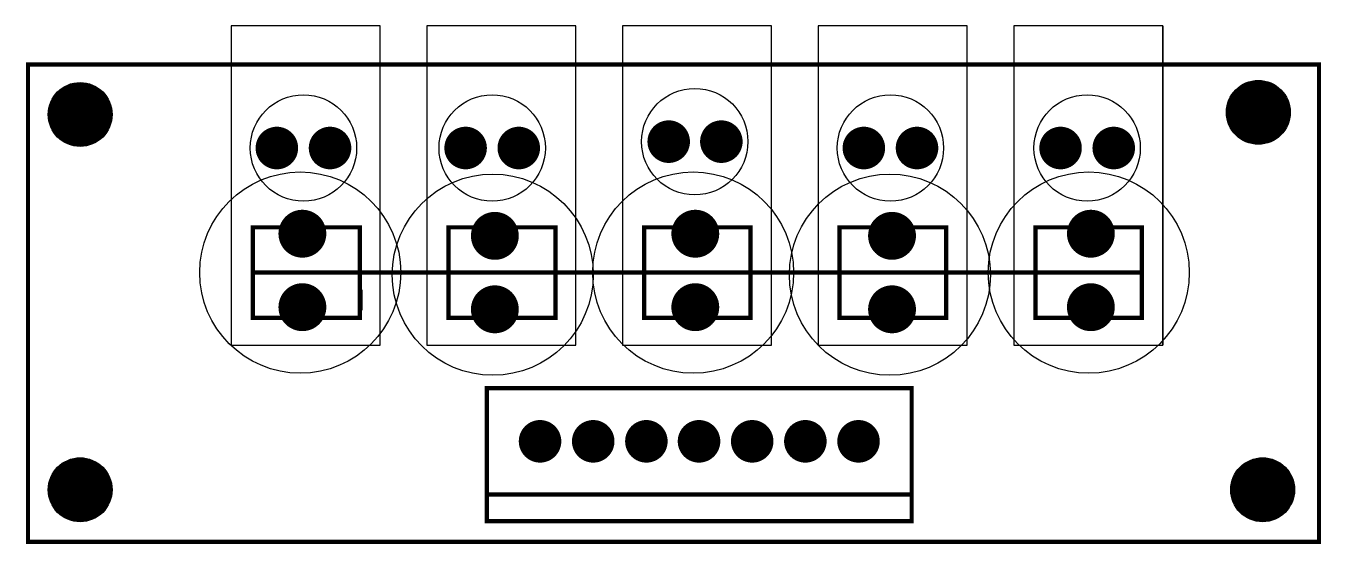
# Model space of a CAD drawing. Header units: millimetres. Extents: x -17.4 to 43.5, y 66.2 to 90.5.
import ezdxf

# ---------------------------------------------------------------- set-up
doc = ezdxf.new("R2010")
doc.units = ezdxf.units.MM
doc.header["$MEASUREMENT"] = 0
for name, color, linetype in [('Board Outline', 50, 'Continuous'), ('Components', 170, 'Continuous'), ('OL', 10, 'Continuous'), ('Pads', 90, 'Continuous')]:
    doc.layers.add(name, color=color, linetype=linetype)

# ---------------------------------------------------------------- blocks, each defined once
blk = doc.blocks.new('EPAD')
at = {"const_width": 0.5}
blk.add_lwpolyline([(-0.25, 0, 1), (0.25, 0, 1)], format="xyb", close=True, dxfattribs=at)
blk = doc.blocks.new('*U2')
at = {"layer": 'OL', "linetype": 'Continuous'}
blk.add_lwpolyline([(-1.021, -3.416), (5.979, -3.416), (5.979, 11.584), (-1.021, 11.584)], close=True, dxfattribs=at)
blk = doc.blocks.new('*U3')
at = {"layer": 'OL', "color": 0, "linetype": 'ByBlock', "lineweight": -2, "transparency": 16777216}
for p in [(-6.695, 78.959), (2.505, 78.959), (11.705, 78.959), (20.905, 78.959), (30.105, 78.959)]:
    blk.add_blockref('*U2', p, dxfattribs=at)

msp = doc.modelspace()

# ---------------------------------------------------------------- linework, layer by layer
for points, const_width in [([(-6.695, 81.084), (-1.67, 81.084), (-1.67, 76.834), (-6.695, 76.834), (-6.695, 81.084)], 0.2), ([(2.505, 81.084), (7.53, 81.084), (7.53, 76.834), (2.505, 76.834), (2.505, 81.084)], 0.2), ([(11.705, 81.084), (16.705, 81.084), (16.705, 76.834), (11.705, 76.834), (11.705, 81.084)], 0.2), ([(20.88, 81.084), (25.905, 81.084), (25.905, 76.834), (20.88, 76.834), (20.88, 81.084)], 0.2), ([(35.105, 81.084), (30.105, 81.084), (30.105, 76.834), (35.105, 76.834), (35.105, 81.084)], 0.2), ([(-6.695, 78.959), (35.105, 78.959)], 0.2), ([(-1.62, 77.184), (-1.62, 78.159)], 0.175)]:
    msp.add_lwpolyline(points, dxfattribs=dict(const_width=const_width))
at = {"layer": 'Board Outline', "const_width": 0.2}
msp.add_lwpolyline([(-17.27, 66.309), (43.43, 66.309), (43.43, 88.734), (-17.27, 88.734), (-17.27, 66.309)], dxfattribs=at)
at = {"layer": 'Components', "const_width": 0.2}
for points in [[(4.305, 67.284), (24.28, 67.284), (24.28, 73.534), (4.305, 73.534), (4.305, 67.284)], [(24.28, 68.534), (4.305, 68.534)]]:
    msp.add_lwpolyline(points, dxfattribs=at)
at = {"layer": 'Components'}
for centre, radius in [((-4.32, 84.809), 2.5), ((4.555, 84.809), 2.5), ((14.08, 85.109), 2.5), ((23.28, 84.809), 2.5), ((32.53, 84.809), 2.5), ((-4.47, 78.959), 4.725), ((4.58, 78.859), 4.725), ((14.005, 78.959), 4.725), ((23.255, 78.859), 4.725), ((32.605, 78.959), 4.725)]:
    msp.add_circle(centre, radius, dxfattribs=at)
at = {"layer": 'OL', "linetype": 'Continuous'}
msp.add_line((36.084, 90.543), (36.084, 75.543), dxfattribs=at)
for centre in [(-14.82, 86.384), (40.58, 86.484), (-14.82, 68.759), (40.78, 68.759)]:
    msp.add_circle(centre, 1.5, dxfattribs=at)
at = {"layer": 'Pads'}
for centre, radius in [((-14.82, 86.384), 0.75), ((40.58, 86.484), 0.75), ((-5.57, 84.809), 0.625), ((-3.07, 84.809), 0.625), ((3.305, 84.809), 0.625), ((5.805, 84.809), 0.625), ((12.855, 85.109), 0.625), ((15.33, 85.109), 0.625), ((22.03, 84.809), 0.625), ((24.53, 84.809), 0.625), ((31.28, 84.809), 0.625), ((33.78, 84.809), 0.625), ((-4.37, 80.784), 0.625), ((4.68, 80.684), 0.625), ((14.105, 80.784), 0.625), ((23.355, 80.684), 0.625), ((32.705, 80.784), 0.625), ((-4.37, 77.334), 0.625), ((14.105, 77.334), 0.625), ((32.705, 77.334), 0.625), ((4.68, 77.234), 0.625), ((23.355, 77.234), 0.625), ((6.805, 71.034), 0.25), ((9.305, 71.034), 0.25), ((11.805, 71.034), 0.25), ((14.28, 71.034), 0.25), ((16.78, 71.034), 0.25), ((19.28, 71.034), 0.25), ((21.78, 71.034), 0.25), ((-14.82, 68.759), 0.75), ((40.78, 68.759), 0.75)]:
    msp.add_circle(centre, radius, dxfattribs=at)

# ---------------------------------------------------------------- block references
at = {"layer": 'OL', "linetype": 'Continuous'}
msp.add_blockref('*U3', (0, 0), dxfattribs=at)
at = {"layer": 'Pads', "zscale": 25}
for p, xscale, yscale in [((-14.82, 86.384), 3, 3), ((40.58, 86.484), 3, 3), ((12.855, 85.109), 2, 2), ((15.33, 85.109), 2, 2), ((-5.57, 84.809), 2, 2), ((-3.07, 84.809), 2, 2), ((3.305, 84.809), 2, 2), ((5.805, 84.809), 2, 2), ((22.03, 84.809), 2, 2), ((24.53, 84.809), 2, 2), ((31.28, 84.809), 2, 2), ((33.78, 84.809), 2, 2), ((-4.37, 80.784), 2.25, 2.25), ((4.68, 80.684), 2.25, 2.25), ((14.105, 80.784), 2.25, 2.25), ((23.355, 80.684), 2.25, 2.25), ((32.705, 80.784), 2.25, 2.25), ((-4.37, 77.334), 2.25, 2.25), ((4.68, 77.234), 2.25, 2.25), ((14.105, 77.334), 2.25, 2.25), ((23.355, 77.234), 2.25, 2.25), ((32.705, 77.334), 2.25, 2.25), ((6.805, 71.034), 2, 2), ((9.305, 71.034), 2, 2), ((11.805, 71.034), 2, 2), ((14.28, 71.034), 2, 2), ((16.78, 71.034), 2, 2), ((19.28, 71.034), 2, 2), ((21.78, 71.034), 2, 2), ((-14.82, 68.759), 3, 3), ((40.78, 68.759), 3, 3)]:
    msp.add_blockref('EPAD', p, dxfattribs=dict(at, xscale=xscale, yscale=yscale))

doc.saveas('drawing.dxf')
